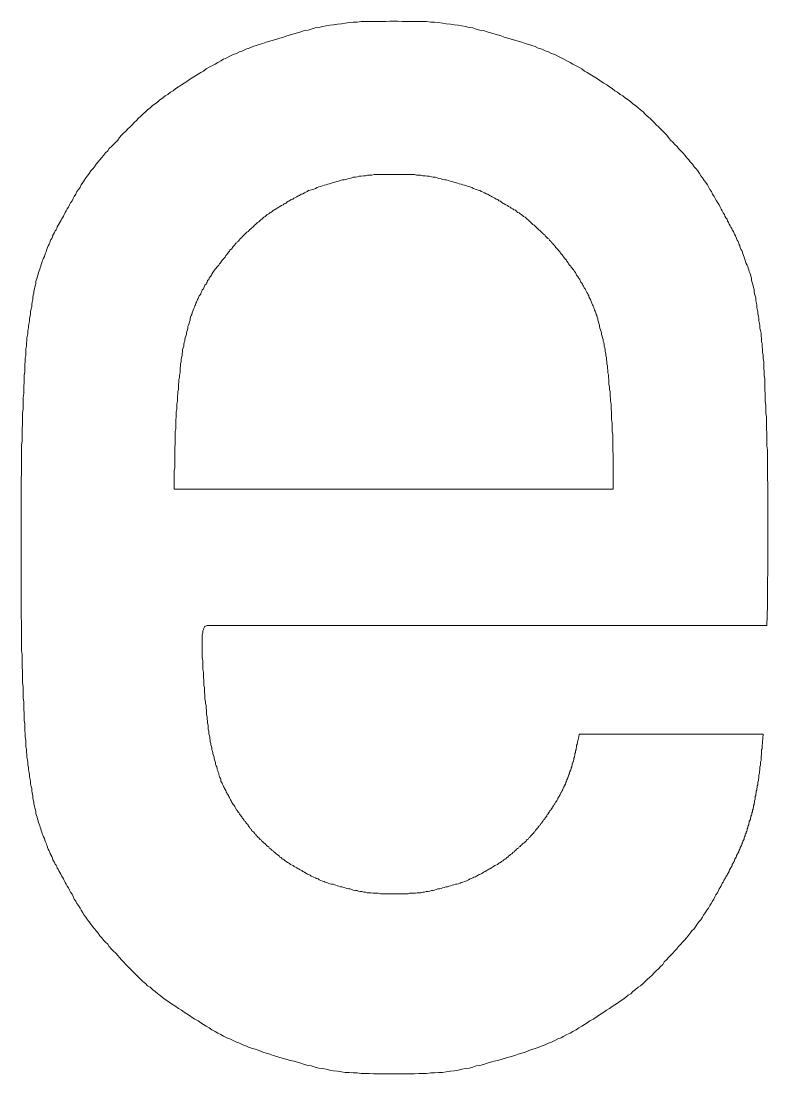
# Model space of a CAD drawing. Units: millimetres at full size, sheet at 1:100. Extents: x -138278 to 134990, y -16593 to 30671.
# Drawn here: x -8233.5 to -8093, y 21337.6 to 21535.7 of the extents above; entities that cross this region are included whole.
import ezdxf

# ---------------------------------------------------------------- set-up
doc = ezdxf.new("R2010")
doc.units = ezdxf.units.MM
doc.header["$LTSCALE"] = 100
doc.layers.add('F-0_枠', color=134, linetype='Continuous', lineweight=18)

msp = doc.modelspace()

# ---------------------------------------------------------------- linework, layer by layer
at = {"layer": 'F-0_枠'}
for points in [[(-8181.5, 21533.5), (-8180.9, 21533.7), (-8180.2, 21533.9), (-8179.5, 21534), (-8178.9, 21534.2), (-8178.2, 21534.4), (-8177.5, 21534.5), (-8176.8, 21534.7), (-8176.1, 21534.8), (-8175.4, 21534.9), (-8174.7, 21535), (-8174, 21535.1), (-8173.2, 21535.2), (-8172.5, 21535.3), (-8171.8, 21535.4), (-8171, 21535.5), (-8170.3, 21535.5), (-8169.5, 21535.6), (-8168.8, 21535.6), (-8168, 21535.6), (-8167.2, 21535.6), (-8166.4, 21535.6), (-8165.7, 21535.6), (-8164.9, 21535.6), (-8164.1, 21535.7), (-8163.3, 21535.7), (-8162.6, 21535.7), (-8161.8, 21535.6), (-8161, 21535.6), (-8160.2, 21535.6), (-8159.5, 21535.6), (-8158.7, 21535.6), (-8157.9, 21535.6), (-8157.2, 21535.6), (-8156.4, 21535.5), (-8155.7, 21535.5), (-8154.9, 21535.4), (-8154.2, 21535.3), (-8153.5, 21535.2), (-8152.7, 21535.1)], [(-8204.4, 21523), (-8203.9, 21523.3), (-8203.3, 21523.7), (-8202.8, 21524), (-8202.3, 21524.3), (-8201.8, 21524.7), (-8201.3, 21525), (-8200.8, 21525.3), (-8200.2, 21525.7), (-8199.7, 21526), (-8199.2, 21526.3), (-8198.7, 21526.7), (-8198.1, 21527), (-8197.6, 21527.3), (-8197, 21527.6), (-8196.5, 21527.9), (-8195.9, 21528.2), (-8195.4, 21528.5), (-8194.8, 21528.8), (-8194.2, 21529.1), (-8193.6, 21529.4), (-8193, 21529.6), (-8192.4, 21529.9), (-8191.8, 21530.1), (-8191.2, 21530.4), (-8190.6, 21530.6), (-8189.9, 21530.9), (-8189.3, 21531.1), (-8188.7, 21531.3), (-8188, 21531.5), (-8187.4, 21531.7), (-8186.7, 21531.9), (-8186.1, 21532.1), (-8185.4, 21532.3), (-8184.8, 21532.5), (-8184.1, 21532.7), (-8183.5, 21532.9), (-8182.8, 21533.1), (-8182.2, 21533.3), (-8181.5, 21533.5)], [(-8152.7, 21535.1), (-8152, 21535), (-8151.3, 21534.9), (-8150.6, 21534.8), (-8149.9, 21534.7), (-8149.2, 21534.5), (-8148.5, 21534.4), (-8147.9, 21534.2), (-8147.2, 21534), (-8146.5, 21533.9), (-8145.8, 21533.7), (-8145.2, 21533.5), (-8144.5, 21533.3), (-8143.9, 21533.1), (-8143.2, 21532.9), (-8142.6, 21532.7), (-8141.9, 21532.5), (-8141.3, 21532.3), (-8140.6, 21532.1), (-8140, 21531.9), (-8139.3, 21531.7), (-8138.7, 21531.5), (-8138, 21531.3), (-8137.4, 21531.1), (-8136.8, 21530.9), (-8136.2, 21530.6), (-8135.5, 21530.4), (-8134.9, 21530.1), (-8134.3, 21529.9), (-8133.7, 21529.6), (-8133.1, 21529.4), (-8132.5, 21529.1), (-8131.9, 21528.8), (-8131.4, 21528.5), (-8130.8, 21528.2), (-8130.2, 21527.9), (-8129.7, 21527.6), (-8129.1, 21527.3), (-8128.6, 21527), (-8128, 21526.7)], [(-8128, 21526.7), (-8127.5, 21526.3), (-8127, 21526), (-8126.5, 21525.7), (-8125.9, 21525.3), (-8125.4, 21525), (-8124.9, 21524.7), (-8124.4, 21524.3), (-8123.9, 21524), (-8123.3, 21523.7), (-8122.8, 21523.3), (-8122.3, 21523), (-8121.8, 21522.6), (-8121.3, 21522.3), (-8120.8, 21521.9), (-8120.3, 21521.6), (-8119.8, 21521.2), (-8119.3, 21520.9), (-8118.8, 21520.5), (-8118.4, 21520.1), (-8117.9, 21519.8), (-8117.4, 21519.4), (-8117, 21519), (-8116.5, 21518.6), (-8116.1, 21518.2), (-8115.7, 21517.8), (-8115.2, 21517.4), (-8114.8, 21517), (-8114.4, 21516.6), (-8114, 21516.2), (-8113.6, 21515.8), (-8113.2, 21515.4), (-8112.8, 21515), (-8112.4, 21514.6), (-8112, 21514.2), (-8111.7, 21513.8), (-8111.3, 21513.3), (-8110.9, 21512.9), (-8110.5, 21512.5), (-8110.1, 21512.1)], [(-8220.4, 21507.5), (-8220, 21507.9), (-8219.7, 21508.3), (-8219.4, 21508.8), (-8219, 21509.2), (-8218.7, 21509.6), (-8218.3, 21510), (-8218, 21510.4), (-8217.6, 21510.9), (-8217.2, 21511.3), (-8216.9, 21511.7), (-8216.5, 21512.1), (-8216.1, 21512.5), (-8215.7, 21512.9), (-8215.3, 21513.3), (-8215, 21513.8), (-8214.6, 21514.2), (-8214.2, 21514.6), (-8213.8, 21515), (-8213.4, 21515.4), (-8213, 21515.8), (-8212.6, 21516.2), (-8212.2, 21516.6), (-8211.8, 21517), (-8211.4, 21517.4), (-8211, 21517.8), (-8210.6, 21518.2), (-8210.1, 21518.6), (-8209.7, 21519), (-8209.2, 21519.4), (-8208.8, 21519.8), (-8208.3, 21520.1), (-8207.8, 21520.5), (-8207.4, 21520.9), (-8206.9, 21521.2), (-8206.4, 21521.6), (-8205.9, 21521.9), (-8205.4, 21522.3), (-8204.9, 21522.6), (-8204.4, 21523)], [(-8110.1, 21512.1), (-8109.8, 21511.7), (-8109.4, 21511.3), (-8109, 21510.9), (-8108.6, 21510.4), (-8108.3, 21510), (-8107.9, 21509.6), (-8107.6, 21509.2), (-8107.2, 21508.8), (-8106.9, 21508.3), (-8106.5, 21507.9), (-8106.2, 21507.5), (-8105.9, 21507), (-8105.6, 21506.6), (-8105.3, 21506.2), (-8105, 21505.7), (-8104.7, 21505.3), (-8104.4, 21504.9), (-8104.1, 21504.4), (-8103.9, 21504), (-8103.6, 21503.6), (-8103.4, 21503.1), (-8103.1, 21502.7), (-8102.9, 21502.3), (-8102.7, 21501.9), (-8102.4, 21501.5), (-8102.2, 21501.1), (-8102, 21500.7), (-8101.8, 21500.3), (-8101.6, 21500), (-8101.4, 21499.6), (-8101.2, 21499.3), (-8101.1, 21499), (-8100.9, 21498.7), (-8100.7, 21498.4), (-8100.6, 21498.1), (-8100.4, 21497.8), (-8100.3, 21497.5), (-8100.1, 21497.2), (-8100, 21496.9)], [(-8228.1, 21494), (-8228, 21494.3), (-8227.9, 21494.6), (-8227.7, 21494.8), (-8227.6, 21495.1), (-8227.5, 21495.4), (-8227.4, 21495.6), (-8227.2, 21495.9), (-8227.1, 21496.2), (-8226.9, 21496.4), (-8226.8, 21496.7), (-8226.7, 21497), (-8226.5, 21497.3), (-8226.4, 21497.5), (-8226.2, 21497.8), (-8226, 21498.1), (-8225.9, 21498.4), (-8225.7, 21498.7), (-8225.5, 21499), (-8225.4, 21499.3), (-8225.2, 21499.7), (-8225, 21500), (-8224.8, 21500.4), (-8224.6, 21500.7), (-8224.4, 21501.1), (-8224.2, 21501.5), (-8223.9, 21501.9), (-8223.7, 21502.3), (-8223.5, 21502.7), (-8223.2, 21503.1), (-8223, 21503.6), (-8222.7, 21504), (-8222.4, 21504.4), (-8222.2, 21504.9), (-8221.9, 21505.3), (-8221.6, 21505.7), (-8221.3, 21506.2), (-8221, 21506.6), (-8220.7, 21507), (-8220.4, 21507.5)], [(-8180.2, 21503.4), (-8179.9, 21503.5), (-8179.7, 21503.6), (-8179.4, 21503.8), (-8179.1, 21503.9), (-8178.7, 21504), (-8178.4, 21504.1), (-8178.1, 21504.2), (-8177.8, 21504.4), (-8177.5, 21504.5), (-8177.1, 21504.6), (-8176.8, 21504.7), (-8176.5, 21504.8), (-8176.1, 21504.9), (-8175.8, 21505), (-8175.5, 21505.1), (-8175.1, 21505.2), (-8174.8, 21505.3), (-8174.5, 21505.4), (-8174.1, 21505.5), (-8173.8, 21505.6), (-8173.4, 21505.7), (-8173.1, 21505.8), (-8172.7, 21505.8), (-8172.4, 21505.9), (-8172, 21506), (-8171.7, 21506.1), (-8171.3, 21506.2), (-8171, 21506.3), (-8170.6, 21506.3), (-8170.2, 21506.4), (-8169.9, 21506.5), (-8169.5, 21506.5), (-8169.1, 21506.6), (-8168.7, 21506.6), (-8168.3, 21506.7), (-8167.9, 21506.7), (-8167.5, 21506.7), (-8167.1, 21506.8), (-8166.7, 21506.8)], [(-8166.7, 21506.8), (-8166.3, 21506.8), (-8165.9, 21506.8), (-8165.4, 21506.8), (-8165, 21506.8), (-8164.6, 21506.8), (-8164.2, 21506.8), (-8163.7, 21506.8), (-8163.3, 21506.8), (-8162.9, 21506.8), (-8162.5, 21506.8), (-8162, 21506.8), (-8161.6, 21506.8), (-8161.2, 21506.8), (-8160.8, 21506.8), (-8160.3, 21506.8), (-8159.9, 21506.8), (-8159.5, 21506.8), (-8159.1, 21506.7), (-8158.7, 21506.7), (-8158.3, 21506.7), (-8157.9, 21506.6), (-8157.5, 21506.6), (-8157.1, 21506.5), (-8156.7, 21506.5), (-8156.3, 21506.4), (-8156, 21506.3), (-8155.6, 21506.3), (-8155.2, 21506.2), (-8154.9, 21506.1), (-8154.5, 21506), (-8154.2, 21505.9), (-8153.8, 21505.8), (-8153.5, 21505.8), (-8153.1, 21505.7), (-8152.8, 21505.6)], [(-8152.8, 21505.6), (-8152.4, 21505.5), (-8152.1, 21505.4), (-8151.8, 21505.3), (-8151.4, 21505.2), (-8151.1, 21505.1), (-8150.7, 21505), (-8150.4, 21504.9), (-8150.1, 21504.8), (-8149.7, 21504.7), (-8149.4, 21504.6), (-8149.1, 21504.5), (-8148.7, 21504.4), (-8148.4, 21504.2), (-8148.1, 21504.1), (-8147.8, 21504), (-8147.5, 21503.9), (-8147.2, 21503.8), (-8146.9, 21503.6), (-8146.6, 21503.5), (-8146.3, 21503.4), (-8146, 21503.2), (-8145.7, 21503.1), (-8145.4, 21502.9), (-8145.2, 21502.8), (-8144.9, 21502.6), (-8144.6, 21502.5), (-8144.4, 21502.4), (-8144.1, 21502.2), (-8143.8, 21502.1), (-8143.6, 21501.9), (-8143.3, 21501.8), (-8143.1, 21501.6), (-8142.8, 21501.4), (-8142.6, 21501.3), (-8142.3, 21501.1), (-8142, 21501), (-8141.8, 21500.8), (-8141.5, 21500.7), (-8141.3, 21500.5)], [(-8189.6, 21497.3), (-8189.4, 21497.4), (-8189.2, 21497.6), (-8189, 21497.8), (-8188.8, 21497.9), (-8188.6, 21498.1), (-8188.4, 21498.3), (-8188.2, 21498.4), (-8188, 21498.6), (-8187.8, 21498.8), (-8187.6, 21498.9), (-8187.4, 21499.1), (-8187.2, 21499.3), (-8186.9, 21499.4), (-8186.7, 21499.6), (-8186.5, 21499.7), (-8186.2, 21499.9), (-8186, 21500.1), (-8185.8, 21500.2), (-8185.5, 21500.4), (-8185.3, 21500.5), (-8185, 21500.7), (-8184.8, 21500.8), (-8184.5, 21501), (-8184.2, 21501.1), (-8184, 21501.3), (-8183.7, 21501.4), (-8183.5, 21501.6), (-8183.2, 21501.8), (-8183, 21501.9), (-8182.7, 21502.1), (-8182.4, 21502.2), (-8182.2, 21502.4), (-8181.9, 21502.5), (-8181.6, 21502.6), (-8181.4, 21502.8), (-8181.1, 21502.9), (-8180.8, 21503.1), (-8180.5, 21503.2), (-8180.2, 21503.4)], [(-8141.3, 21500.5), (-8141, 21500.4), (-8140.8, 21500.2), (-8140.5, 21500.1), (-8140.3, 21499.9), (-8140.1, 21499.7), (-8139.8, 21499.6), (-8139.6, 21499.4), (-8139.4, 21499.3), (-8139.2, 21499.1), (-8139, 21498.9), (-8138.7, 21498.8), (-8138.5, 21498.6), (-8138.3, 21498.4), (-8138.1, 21498.3), (-8137.9, 21498.1), (-8137.7, 21497.9), (-8137.6, 21497.8), (-8137.4, 21497.6), (-8137.2, 21497.4), (-8137, 21497.3), (-8136.8, 21497.1), (-8136.6, 21496.9), (-8136.5, 21496.8), (-8136.3, 21496.6), (-8136.1, 21496.4), (-8135.9, 21496.3), (-8135.7, 21496.1), (-8135.6, 21496), (-8135.4, 21495.8), (-8135.2, 21495.6), (-8135, 21495.5), (-8134.9, 21495.3), (-8134.7, 21495.1), (-8134.6, 21495), (-8134.4, 21494.8), (-8134.2, 21494.7), (-8134.1, 21494.5), (-8133.9, 21494.3), (-8133.8, 21494.2)], [(-8195.5, 21490.9), (-8195.3, 21491.1), (-8195.1, 21491.3), (-8195, 21491.6), (-8194.8, 21491.8), (-8194.6, 21492), (-8194.5, 21492.2), (-8194.4, 21492.3), (-8194.3, 21492.4), (-8194.2, 21492.6), (-8194.1, 21492.7), (-8193.9, 21492.8), (-8193.8, 21493), (-8193.7, 21493.1), (-8193.6, 21493.3), (-8193.5, 21493.4), (-8193.3, 21493.6), (-8193.2, 21493.7), (-8193.1, 21493.9), (-8192.9, 21494), (-8192.8, 21494.2), (-8192.6, 21494.3), (-8192.5, 21494.5), (-8192.3, 21494.7), (-8192.2, 21494.8), (-8192, 21495), (-8191.9, 21495.1), (-8191.7, 21495.3), (-8191.5, 21495.5), (-8191.4, 21495.6), (-8191.2, 21495.8), (-8191, 21496), (-8190.8, 21496.1), (-8190.6, 21496.3), (-8190.5, 21496.4), (-8190.3, 21496.6), (-8190.1, 21496.8), (-8189.9, 21496.9), (-8189.7, 21497.1), (-8189.6, 21497.3)], [(-8100, 21496.9), (-8099.8, 21496.7), (-8099.7, 21496.4), (-8099.5, 21496.1), (-8099.4, 21495.9), (-8099.3, 21495.6), (-8099.1, 21495.3), (-8099, 21495), (-8098.9, 21494.8), (-8098.8, 21494.5), (-8098.6, 21494.2), (-8098.5, 21493.9), (-8098.4, 21493.6), (-8098.3, 21493.4), (-8098.2, 21493.1), (-8098.1, 21492.8), (-8097.9, 21492.5), (-8097.8, 21492.2), (-8097.7, 21491.9), (-8097.6, 21491.6), (-8097.5, 21491.3), (-8097.4, 21491), (-8097.3, 21490.7), (-8097.2, 21490.4), (-8097.1, 21490.1), (-8096.9, 21489.8), (-8096.8, 21489.5), (-8096.7, 21489.2), (-8096.6, 21488.9), (-8096.5, 21488.6), (-8096.4, 21488.3), (-8096.3, 21488), (-8096.2, 21487.7), (-8096.1, 21487.3), (-8096.1, 21487), (-8096, 21486.7), (-8095.9, 21486.3), (-8095.8, 21485.9), (-8095.7, 21485.6), (-8095.6, 21485.2)], [(-8231.7, 21480.7), (-8231.7, 21481.1), (-8231.6, 21481.5), (-8231.5, 21482), (-8231.5, 21482.4), (-8231.4, 21482.8), (-8231.3, 21483.3), (-8231.3, 21483.7), (-8231.2, 21484.1), (-8231.1, 21484.5), (-8231.1, 21484.9), (-8231, 21485.3), (-8230.9, 21485.7), (-8230.8, 21486), (-8230.7, 21486.4), (-8230.7, 21486.7), (-8230.6, 21487.1), (-8230.5, 21487.4), (-8230.4, 21487.7), (-8230.3, 21488.1), (-8230.2, 21488.4), (-8230.1, 21488.7), (-8230, 21489), (-8229.9, 21489.3), (-8229.8, 21489.6), (-8229.7, 21489.9), (-8229.6, 21490.2), (-8229.5, 21490.5), (-8229.4, 21490.8), (-8229.3, 21491.1), (-8229.1, 21491.4), (-8229, 21491.7), (-8228.9, 21492), (-8228.8, 21492.3), (-8228.7, 21492.6), (-8228.6, 21492.9), (-8228.5, 21493.1), (-8228.4, 21493.4), (-8228.2, 21493.7), (-8228.1, 21494)], [(-8133.8, 21494.2), (-8133.7, 21494), (-8133.5, 21493.9), (-8133.4, 21493.7), (-8133.3, 21493.6), (-8133.1, 21493.4), (-8133, 21493.3), (-8132.9, 21493.1), (-8132.8, 21493), (-8132.6, 21492.8), (-8132.5, 21492.7), (-8132.4, 21492.5), (-8132.3, 21492.4), (-8132.1, 21492.2), (-8132, 21492), (-8131.9, 21491.9), (-8131.7, 21491.7), (-8131.6, 21491.5), (-8131.4, 21491.3), (-8131.3, 21491.1), (-8131.1, 21490.9), (-8130.9, 21490.7), (-8130.8, 21490.5), (-8130.6, 21490.2), (-8130.5, 21490), (-8130.3, 21489.8), (-8130.1, 21489.6), (-8130, 21489.4), (-8129.8, 21489.2), (-8129.7, 21489), (-8129.5, 21488.8), (-8129.4, 21488.6), (-8129.2, 21488.4), (-8129.1, 21488.1), (-8129, 21487.9), (-8128.8, 21487.7), (-8128.7, 21487.5), (-8128.6, 21487.3), (-8128.4, 21487.1), (-8128.3, 21486.9)], [(-8200.7, 21482.3), (-8200.6, 21482.6), (-8200.5, 21482.8), (-8200.4, 21483.1), (-8200.3, 21483.3), (-8200.2, 21483.5), (-8200.1, 21483.7), (-8200, 21484), (-8199.8, 21484.2), (-8199.7, 21484.4), (-8199.6, 21484.6), (-8199.5, 21484.9), (-8199.4, 21485.1), (-8199.2, 21485.3), (-8199.1, 21485.5), (-8199, 21485.8), (-8198.9, 21486), (-8198.7, 21486.2), (-8198.6, 21486.4), (-8198.5, 21486.6), (-8198.4, 21486.9), (-8198.2, 21487.1), (-8198.1, 21487.3), (-8198, 21487.5), (-8197.8, 21487.7), (-8197.7, 21487.9), (-8197.6, 21488.1), (-8197.4, 21488.4), (-8197.3, 21488.6), (-8197.1, 21488.8), (-8197, 21489), (-8196.8, 21489.2), (-8196.7, 21489.4), (-8196.5, 21489.6), (-8196.3, 21489.8), (-8196.2, 21490), (-8196, 21490.2), (-8195.8, 21490.5), (-8195.7, 21490.7), (-8195.5, 21490.9)], [(-8128.3, 21486.9), (-8128.2, 21486.6), (-8128, 21486.4), (-8127.9, 21486.2), (-8127.8, 21486), (-8127.7, 21485.8), (-8127.6, 21485.5), (-8127.4, 21485.3), (-8127.3, 21485.1), (-8127.2, 21484.9), (-8127.1, 21484.6), (-8126.9, 21484.4), (-8126.8, 21484.2), (-8126.7, 21484), (-8126.6, 21483.7), (-8126.5, 21483.5), (-8126.4, 21483.3), (-8126.3, 21483.1), (-8126.2, 21482.8), (-8126.1, 21482.6), (-8126, 21482.3), (-8125.9, 21482.1), (-8125.8, 21481.9), (-8125.7, 21481.6), (-8125.6, 21481.3), (-8125.5, 21481.1), (-8125.4, 21480.8), (-8125.3, 21480.5), (-8125.2, 21480.3), (-8125.1, 21480), (-8125, 21479.7), (-8125, 21479.4), (-8124.9, 21479.1), (-8124.8, 21478.8), (-8124.7, 21478.5), (-8124.7, 21478.2), (-8124.6, 21477.9), (-8124.5, 21477.6), (-8124.4, 21477.3), (-8124.3, 21477)], [(-8095.6, 21485.2), (-8095.6, 21484.8), (-8095.5, 21484.4), (-8095.4, 21484), (-8095.3, 21483.6), (-8095.3, 21483.2), (-8095.2, 21482.8), (-8095.1, 21482.3), (-8095.1, 21481.9), (-8095, 21481.5), (-8094.9, 21481), (-8094.9, 21480.6), (-8094.8, 21480.2), (-8094.7, 21479.7), (-8094.7, 21479.3), (-8094.6, 21478.8), (-8094.5, 21478.4), (-8094.5, 21477.9), (-8094.4, 21477.5), (-8094.3, 21477), (-8094.3, 21476.5), (-8094.2, 21476), (-8094.2, 21475.5), (-8094.1, 21475), (-8094.1, 21474.5), (-8094, 21473.9), (-8094, 21473.4), (-8093.9, 21472.8), (-8093.9, 21472.2), (-8093.8, 21471.6), (-8093.8, 21471), (-8093.8, 21470.4), (-8093.7, 21469.7), (-8093.7, 21469), (-8093.6, 21468.4), (-8093.6, 21467.7), (-8093.6, 21467), (-8093.6, 21466.3), (-8093.5, 21465.6), (-8093.5, 21464.8)], [(-8203.6, 21470), (-8203.6, 21470.4), (-8203.5, 21470.8), (-8203.5, 21471.2), (-8203.4, 21471.6), (-8203.4, 21472), (-8203.3, 21472.4), (-8203.2, 21472.8), (-8203.2, 21473.1), (-8203.1, 21473.5), (-8203.1, 21473.9), (-8203, 21474.2), (-8202.9, 21474.5), (-8202.9, 21474.9), (-8202.8, 21475.2), (-8202.7, 21475.5), (-8202.7, 21475.8), (-8202.6, 21476.1), (-8202.5, 21476.4), (-8202.4, 21476.7), (-8202.4, 21477), (-8202.3, 21477.3), (-8202.2, 21477.6), (-8202.1, 21477.9), (-8202.1, 21478.2), (-8202, 21478.5), (-8201.9, 21478.8), (-8201.8, 21479.1), (-8201.7, 21479.4), (-8201.7, 21479.7), (-8201.6, 21480), (-8201.5, 21480.3), (-8201.4, 21480.5), (-8201.3, 21480.8), (-8201.2, 21481.1), (-8201.1, 21481.3), (-8201, 21481.6), (-8200.9, 21481.9), (-8200.8, 21482.1), (-8200.7, 21482.3)], [(-8233.3, 21456.7), (-8233.3, 21457.5), (-8233.3, 21458.2), (-8233.3, 21459), (-8233.2, 21459.8), (-8233.2, 21460.5), (-8233.2, 21461.3), (-8233.2, 21462), (-8233.1, 21462.7), (-8233.1, 21463.4), (-8233.1, 21464.1), (-8233.1, 21464.9), (-8233, 21465.6), (-8233, 21466.3), (-8233, 21467), (-8232.9, 21467.7), (-8232.9, 21468.4), (-8232.9, 21469.1), (-8232.8, 21469.7), (-8232.8, 21470.4), (-8232.8, 21471), (-8232.7, 21471.7), (-8232.7, 21472.3), (-8232.6, 21472.8), (-8232.6, 21473.4), (-8232.6, 21474), (-8232.5, 21474.5), (-8232.5, 21475.1), (-8232.4, 21475.6), (-8232.4, 21476.1), (-8232.3, 21476.6), (-8232.2, 21477), (-8232.2, 21477.5), (-8232.1, 21478), (-8232.1, 21478.4), (-8232, 21478.9), (-8231.9, 21479.3), (-8231.9, 21479.8), (-8231.8, 21480.2), (-8231.7, 21480.7)], [(-8124.3, 21477), (-8124.3, 21476.7), (-8124.2, 21476.4), (-8124.1, 21476.1), (-8124, 21475.8), (-8124, 21475.5), (-8123.9, 21475.2), (-8123.8, 21474.9), (-8123.8, 21474.5), (-8123.7, 21474.2), (-8123.6, 21473.9), (-8123.6, 21473.5), (-8123.5, 21473.1), (-8123.5, 21472.8), (-8123.4, 21472.4), (-8123.4, 21472), (-8123.3, 21471.6), (-8123.3, 21471.2), (-8123.2, 21470.8), (-8123.2, 21470.4), (-8123.1, 21470), (-8123.1, 21469.6), (-8123, 21469.1), (-8123, 21468.7), (-8122.9, 21468.2), (-8122.9, 21467.8), (-8122.9, 21467.3), (-8122.8, 21466.9), (-8122.8, 21466.4), (-8122.7, 21466), (-8122.7, 21465.5), (-8122.7, 21465.1), (-8122.6, 21464.6), (-8122.6, 21464.2), (-8122.5, 21463.7), (-8122.5, 21463.2), (-8122.5, 21462.7), (-8122.4, 21462.2), (-8122.4, 21461.7), (-8122.4, 21461.2)], [(-8204.7, 21450.7), (-8204.7, 21450.9), (-8204.7, 21451.2), (-8204.6, 21451.6), (-8204.6, 21452), (-8204.6, 21452.5), (-8204.6, 21453.1), (-8204.6, 21453.6), (-8204.6, 21454.2), (-8204.6, 21454.8), (-8204.6, 21455.5), (-8204.5, 21456.1), (-8204.5, 21456.7), (-8204.5, 21457.3), (-8204.5, 21457.9), (-8204.5, 21458.5), (-8204.4, 21459), (-8204.4, 21459.6), (-8204.4, 21460.2), (-8204.4, 21460.7), (-8204.3, 21461.2), (-8204.3, 21461.7), (-8204.3, 21462.2), (-8204.2, 21462.7), (-8204.2, 21463.2), (-8204.2, 21463.7), (-8204.1, 21464.2), (-8204.1, 21464.6), (-8204.1, 21465.1), (-8204, 21465.5), (-8204, 21466), (-8203.9, 21466.4), (-8203.9, 21466.9), (-8203.9, 21467.3), (-8203.8, 21467.8), (-8203.8, 21468.2), (-8203.7, 21468.7), (-8203.7, 21469.1), (-8203.6, 21469.6), (-8203.6, 21470)], [(-8093.5, 21464.8), (-8093.5, 21464.1), (-8093.4, 21463.4), (-8093.4, 21462.7), (-8093.4, 21462), (-8093.3, 21461.2), (-8093.3, 21460.5), (-8093.3, 21459.8), (-8093.3, 21459), (-8093.2, 21458.2), (-8093.2, 21457.5), (-8093.2, 21456.7), (-8093.2, 21455.8), (-8093.1, 21455), (-8093.1, 21454.2), (-8093.1, 21453.3), (-8093.1, 21452.4), (-8093.1, 21451.5), (-8093.1, 21450.5), (-8093.1, 21449.6), (-8093, 21448.6), (-8093, 21447.6), (-8093, 21446.6), (-8093, 21445.5), (-8093, 21444.4), (-8093, 21443.4), (-8093, 21442.3), (-8093, 21441.1), (-8093, 21440), (-8093, 21438.9), (-8093, 21437.7), (-8093, 21436.6), (-8093, 21432.9), (-8093.1, 21429.5), (-8093.1, 21425.7), (-8093.2, 21422), (-8197.3, 21422), (-8197.7, 21422), (-8198, 21422), (-8198.3, 21422)], [(-8122.4, 21461.2), (-8122.4, 21460.7), (-8122.3, 21460.2), (-8122.3, 21459.6), (-8122.3, 21459), (-8122.3, 21458.5), (-8122.2, 21457.9), (-8122.2, 21457.3), (-8122.2, 21456.7), (-8122.2, 21456.1), (-8122.2, 21455.5), (-8122.2, 21454.8), (-8122.1, 21454.2), (-8122.1, 21453.6), (-8122.1, 21453.1), (-8122.1, 21452.5), (-8122.1, 21452), (-8122.1, 21451.6), (-8122.1, 21451.2), (-8122.1, 21450.9), (-8122.1, 21450.7), (-8122.1, 21450.5), (-8122.1, 21450.3), (-8122.1, 21450.2), (-8122.1, 21450.2), (-8122.1, 21450.1), (-8122.1, 21450.1), (-8122.1, 21450), (-8122.1, 21450), (-8122.1, 21447.6), (-8204.7, 21447.6), (-8204.7, 21450), (-8204.7, 21450), (-8204.7, 21450.1), (-8204.7, 21450.1), (-8204.7, 21450.2), (-8204.7, 21450.2), (-8204.7, 21450.3), (-8204.7, 21450.5), (-8204.7, 21450.7)], [(-8233.4, 21417.3), (-8233.4, 21418.2), (-8233.4, 21419), (-8233.4, 21419.9), (-8233.4, 21420.8), (-8233.4, 21421.7), (-8233.4, 21422.6), (-8233.5, 21423.6), (-8233.5, 21424.6), (-8233.5, 21425.6), (-8233.5, 21426.6), (-8233.5, 21427.7), (-8233.5, 21428.7), (-8233.5, 21429.8), (-8233.5, 21430.9), (-8233.5, 21432), (-8233.5, 21433.2), (-8233.5, 21434.3), (-8233.5, 21435.4), (-8233.5, 21436.6), (-8233.5, 21437.7), (-8233.5, 21438.9), (-8233.5, 21440), (-8233.5, 21441.1), (-8233.5, 21442.3), (-8233.5, 21443.4), (-8233.5, 21444.4), (-8233.5, 21445.5), (-8233.5, 21446.6), (-8233.5, 21447.6), (-8233.5, 21448.6), (-8233.5, 21449.6), (-8233.4, 21450.5), (-8233.4, 21451.5), (-8233.4, 21452.4), (-8233.4, 21453.3), (-8233.4, 21454.2), (-8233.4, 21455), (-8233.4, 21455.9), (-8233.3, 21456.7)], [(-8198.3, 21422), (-8198.5, 21422), (-8198.7, 21421.9), (-8198.9, 21421.8), (-8199, 21421.7), (-8199.1, 21421.5), (-8199.2, 21421.2), (-8199.3, 21421), (-8199.3, 21420.6), (-8199.4, 21420.2), (-8199.4, 21419.8), (-8199.4, 21419.3), (-8199.4, 21418.7), (-8199.4, 21418.2), (-8199.4, 21417.6), (-8199.4, 21417), (-8199.4, 21416.4), (-8199.4, 21415.9), (-8199.3, 21415.3), (-8199.3, 21414.8), (-8199.3, 21414.2), (-8199.3, 21413.7), (-8199.2, 21413.2), (-8199.2, 21412.7), (-8199.2, 21412.2), (-8199.1, 21411.7), (-8199.1, 21411.2), (-8199.1, 21410.7), (-8199, 21410.3), (-8199, 21409.8), (-8199, 21409.4), (-8198.9, 21409), (-8198.9, 21408.5), (-8198.9, 21408.1), (-8198.8, 21407.7), (-8198.8, 21407.3), (-8198.7, 21406.9), (-8198.7, 21406.4), (-8198.6, 21406), (-8198.6, 21405.6)], [(-8231.8, 21393), (-8231.9, 21393.5), (-8231.9, 21393.9), (-8232, 21394.3), (-8232.1, 21394.8), (-8232.1, 21395.3), (-8232.2, 21395.7), (-8232.2, 21396.2), (-8232.3, 21396.7), (-8232.4, 21397.2), (-8232.4, 21397.7), (-8232.5, 21398.2), (-8232.5, 21398.7), (-8232.6, 21399.2), (-8232.6, 21399.8), (-8232.6, 21400.4), (-8232.7, 21401), (-8232.7, 21401.6), (-8232.8, 21402.2), (-8232.8, 21402.8), (-8232.8, 21403.5), (-8232.9, 21404.1), (-8232.9, 21404.8), (-8232.9, 21405.5), (-8233, 21406.2), (-8233, 21406.9), (-8233, 21407.6), (-8233.1, 21408.3), (-8233.1, 21409), (-8233.1, 21409.8), (-8233.1, 21410.5), (-8233.2, 21411.2), (-8233.2, 21411.9), (-8233.2, 21412.7), (-8233.2, 21413.4), (-8233.3, 21414.2), (-8233.3, 21414.9), (-8233.3, 21415.7), (-8233.3, 21416.5), (-8233.4, 21417.3)], [(-8198.6, 21405.6), (-8198.6, 21405.2), (-8198.5, 21404.8), (-8198.5, 21404.4), (-8198.4, 21404), (-8198.4, 21403.6), (-8198.3, 21403.2), (-8198.3, 21402.8), (-8198.3, 21402.5), (-8198.2, 21402.1), (-8198.2, 21401.7), (-8198.1, 21401.4), (-8198, 21401), (-8198, 21400.7), (-8197.9, 21400.4), (-8197.9, 21400.1), (-8197.8, 21399.8), (-8197.8, 21399.5), (-8197.7, 21399.2), (-8197.6, 21398.9), (-8197.6, 21398.6), (-8197.5, 21398.3), (-8197.4, 21398), (-8197.4, 21397.8), (-8197.3, 21397.5), (-8197.2, 21397.2), (-8197.2, 21397), (-8197.1, 21396.7), (-8197, 21396.4), (-8196.9, 21396.2), (-8196.9, 21395.9), (-8196.8, 21395.6), (-8196.7, 21395.4), (-8196.6, 21395.1), (-8196.6, 21394.9), (-8196.5, 21394.6), (-8196.4, 21394.4), (-8196.3, 21394.1), (-8196.3, 21393.9), (-8196.2, 21393.6)], [(-8129.7, 21396.3), (-8129.6, 21396.4), (-8129.6, 21396.6), (-8129.5, 21396.7), (-8129.5, 21396.9), (-8129.5, 21397), (-8129.4, 21397.2), (-8129.4, 21397.4), (-8129.3, 21397.5), (-8129.3, 21397.7), (-8129.3, 21397.9), (-8129.2, 21398.1), (-8129.2, 21398.2), (-8129.2, 21398.4), (-8129.1, 21398.6), (-8129.1, 21398.7), (-8129.1, 21398.9), (-8129, 21399), (-8129, 21399.1), (-8129, 21399.2), (-8129, 21399.3), (-8129, 21399.4), (-8129, 21399.4), (-8129, 21399.5), (-8129, 21399.5), (-8128.9, 21399.5), (-8128.9, 21399.5), (-8128.9, 21399.6), (-8128.9, 21399.6), (-8128.9, 21399.6), (-8128.8, 21400), (-8128.7, 21400.5), (-8128.6, 21401), (-8128.5, 21401.5), (-8093.9, 21401.5), (-8094.1, 21399.3), (-8094.1, 21398.7), (-8094.2, 21398.7), (-8094.2, 21398.7), (-8094.2, 21398.6)], [(-8094.2, 21398.6), (-8094.2, 21398.6), (-8094.2, 21398.6), (-8094.2, 21398.5), (-8094.2, 21398.4), (-8094.2, 21398.3), (-8094.2, 21398.2), (-8094.2, 21398.1), (-8094.2, 21397.9), (-8094.2, 21397.7), (-8094.3, 21397.4), (-8094.3, 21397.2), (-8094.3, 21396.9), (-8094.3, 21396.6), (-8094.4, 21396.3), (-8094.4, 21396), (-8094.4, 21395.7), (-8094.5, 21395.4), (-8094.5, 21395.1), (-8094.5, 21394.8), (-8094.6, 21394.5), (-8094.6, 21394.2), (-8094.7, 21393.9), (-8094.7, 21393.6), (-8094.7, 21393.3), (-8094.8, 21393.1), (-8094.8, 21392.8), (-8094.9, 21392.5), (-8094.9, 21392.3), (-8094.9, 21392), (-8095, 21391.8), (-8095, 21391.5), (-8095.1, 21391.3), (-8095.1, 21391), (-8095.2, 21390.8), (-8095.2, 21390.5), (-8095.3, 21390.3), (-8095.3, 21390), (-8095.4, 21389.8), (-8095.4, 21389.5)], [(-8131.6, 21391.1), (-8131.6, 21391.2), (-8131.5, 21391.3), (-8131.5, 21391.4), (-8131.4, 21391.5), (-8131.4, 21391.6), (-8131.3, 21391.8), (-8131.2, 21391.9), (-8131.2, 21392), (-8131.1, 21392.1), (-8131.1, 21392.2), (-8131, 21392.4), (-8131, 21392.5), (-8130.9, 21392.6), (-8130.9, 21392.7), (-8130.8, 21392.9), (-8130.8, 21393), (-8130.7, 21393.1), (-8130.7, 21393.3), (-8130.6, 21393.4), (-8130.6, 21393.5), (-8130.5, 21393.7), (-8130.5, 21393.8), (-8130.4, 21393.9), (-8130.4, 21394.1), (-8130.3, 21394.2), (-8130.3, 21394.4), (-8130.2, 21394.5), (-8130.2, 21394.7), (-8130.1, 21394.8), (-8130.1, 21394.9), (-8130, 21395.1), (-8130, 21395.2), (-8129.9, 21395.4), (-8129.9, 21395.5), (-8129.8, 21395.7), (-8129.8, 21395.8), (-8129.8, 21396), (-8129.7, 21396.1), (-8129.7, 21396.3)], [(-8228.2, 21379.6), (-8228.4, 21379.9), (-8228.5, 21380.2), (-8228.6, 21380.5), (-8228.7, 21380.8), (-8228.8, 21381), (-8228.9, 21381.3), (-8229, 21381.6), (-8229.1, 21381.9), (-8229.3, 21382.2), (-8229.4, 21382.5), (-8229.5, 21382.8), (-8229.6, 21383.1), (-8229.7, 21383.4), (-8229.8, 21383.7), (-8229.9, 21384), (-8230, 21384.3), (-8230.1, 21384.6), (-8230.2, 21384.9), (-8230.3, 21385.2), (-8230.4, 21385.6), (-8230.5, 21385.9), (-8230.6, 21386.2), (-8230.7, 21386.6), (-8230.7, 21386.9), (-8230.8, 21387.3), (-8230.9, 21387.6), (-8231, 21388), (-8231.1, 21388.4), (-8231.1, 21388.8), (-8231.2, 21389.2), (-8231.3, 21389.6), (-8231.3, 21390), (-8231.4, 21390.4), (-8231.5, 21390.9), (-8231.5, 21391.3), (-8231.6, 21391.7), (-8231.7, 21392.2), (-8231.7, 21392.6), (-8231.8, 21393)], [(-8196.2, 21393.6), (-8196.1, 21393.4), (-8196, 21393.2), (-8195.9, 21393), (-8195.9, 21392.7), (-8195.8, 21392.5), (-8195.7, 21392.3), (-8195.6, 21392.1), (-8195.5, 21391.9), (-8195.4, 21391.7), (-8195.3, 21391.5), (-8195.2, 21391.3), (-8195.1, 21391.1), (-8195, 21390.9), (-8194.9, 21390.7), (-8194.8, 21390.5), (-8194.7, 21390.3), (-8194.6, 21390.2), (-8194.5, 21390), (-8194.4, 21389.8), (-8194.3, 21389.6), (-8194.2, 21389.4), (-8194.1, 21389.2), (-8194, 21389), (-8193.9, 21388.8), (-8193.8, 21388.6), (-8193.7, 21388.5), (-8193.6, 21388.3), (-8193.4, 21388.1), (-8193.3, 21387.9), (-8193.2, 21387.7), (-8193.1, 21387.5), (-8193, 21387.4), (-8192.9, 21387.2), (-8192.7, 21387), (-8192.6, 21386.8), (-8192.5, 21386.7), (-8192.4, 21386.5), (-8192.2, 21386.3), (-8192.1, 21386.1)], [(-8134.2, 21386.8), (-8134.1, 21386.9), (-8134.1, 21387), (-8134, 21387.1), (-8133.9, 21387.2), (-8133.8, 21387.3), (-8133.8, 21387.4), (-8133.7, 21387.5), (-8133.6, 21387.6), (-8133.6, 21387.7), (-8133.5, 21387.8), (-8133.4, 21387.9), (-8133.4, 21388.1), (-8133.3, 21388.2), (-8133.2, 21388.3), (-8133.1, 21388.4), (-8133.1, 21388.5), (-8133, 21388.6), (-8132.9, 21388.7), (-8132.9, 21388.8), (-8132.8, 21388.9), (-8132.7, 21389), (-8132.7, 21389.1), (-8132.6, 21389.2), (-8132.5, 21389.3), (-8132.5, 21389.5), (-8132.4, 21389.6), (-8132.4, 21389.7), (-8132.3, 21389.8), (-8132.2, 21389.9), (-8132.2, 21390), (-8132.1, 21390.1), (-8132.1, 21390.2), (-8132, 21390.4), (-8131.9, 21390.5), (-8131.9, 21390.6), (-8131.8, 21390.7), (-8131.8, 21390.8), (-8131.7, 21390.9), (-8131.6, 21391.1)], [(-8095.4, 21389.5), (-8095.4, 21389.3), (-8095.5, 21389), (-8095.5, 21388.8), (-8095.6, 21388.5), (-8095.6, 21388.3), (-8095.7, 21388.1), (-8095.7, 21387.8), (-8095.8, 21387.6), (-8095.8, 21387.4), (-8095.9, 21387.2), (-8095.9, 21386.9), (-8096, 21386.7), (-8096, 21386.5), (-8096.1, 21386.3), (-8096.2, 21386.1), (-8096.2, 21385.9), (-8096.3, 21385.7), (-8096.3, 21385.5), (-8096.4, 21385.3), (-8096.5, 21385.1), (-8096.5, 21384.9), (-8096.6, 21384.7), (-8096.6, 21384.5), (-8096.7, 21384.3), (-8096.8, 21384.1), (-8096.8, 21383.9), (-8096.9, 21383.7), (-8096.9, 21383.5), (-8097, 21383.3), (-8097.1, 21383.1), (-8097.1, 21382.9), (-8097.2, 21382.8), (-8097.3, 21382.6), (-8097.3, 21382.4), (-8097.4, 21382.2), (-8097.5, 21382), (-8097.5, 21381.8), (-8097.6, 21381.6), (-8097.7, 21381.4)], [(-8192.1, 21386.1), (-8192, 21386), (-8191.9, 21385.8), (-8191.7, 21385.6), (-8191.6, 21385.4), (-8191.5, 21385.2), (-8191.3, 21385.1), (-8191.2, 21384.9), (-8191.1, 21384.7), (-8190.9, 21384.6), (-8190.8, 21384.4), (-8190.7, 21384.2), (-8190.6, 21384.1), (-8190.5, 21384), (-8190.4, 21383.8), (-8190.3, 21383.7), (-8190.2, 21383.6), (-8190.1, 21383.4), (-8190, 21383.3), (-8189.9, 21383.2), (-8189.7, 21383.1), (-8189.6, 21382.9), (-8189.5, 21382.8), (-8189.4, 21382.7), (-8189.3, 21382.5), (-8189.2, 21382.4), (-8189, 21382.3), (-8188.9, 21382.1), (-8188.8, 21382), (-8188.6, 21381.8), (-8188.5, 21381.7), (-8188.3, 21381.6), (-8188.2, 21381.4), (-8188, 21381.3), (-8187.9, 21381.1), (-8187.7, 21381), (-8187.6, 21380.9), (-8187.4, 21380.7), (-8187.3, 21380.6), (-8187.1, 21380.4)], [(-8137.7, 21382.3), (-8137.6, 21382.4), (-8137.5, 21382.5), (-8137.3, 21382.7), (-8137.2, 21382.8), (-8137.1, 21382.9), (-8137, 21383.1), (-8136.9, 21383.2), (-8136.8, 21383.3), (-8136.7, 21383.4), (-8136.6, 21383.6), (-8136.5, 21383.7), (-8136.4, 21383.8), (-8136.3, 21383.9), (-8136.2, 21384), (-8136.1, 21384.2), (-8136, 21384.3), (-8135.9, 21384.4), (-8135.8, 21384.5), (-8135.8, 21384.6), (-8135.7, 21384.7), (-8135.6, 21384.8), (-8135.5, 21385), (-8135.4, 21385.1), (-8135.3, 21385.2), (-8135.3, 21385.3), (-8135.2, 21385.4), (-8135.1, 21385.5), (-8135, 21385.6), (-8134.9, 21385.7), (-8134.9, 21385.8), (-8134.8, 21385.9), (-8134.7, 21386), (-8134.6, 21386.1), (-8134.6, 21386.2), (-8134.5, 21386.4), (-8134.4, 21386.5), (-8134.3, 21386.6), (-8134.3, 21386.7), (-8134.2, 21386.8)], [(-8144.4, 21376.8), (-8144.2, 21376.9), (-8143.9, 21377), (-8143.7, 21377.2), (-8143.5, 21377.3), (-8143.3, 21377.4), (-8143.1, 21377.6), (-8142.9, 21377.7), (-8142.7, 21377.9), (-8142.5, 21378), (-8142.3, 21378.1), (-8142.1, 21378.3), (-8141.9, 21378.4), (-8141.8, 21378.6), (-8141.6, 21378.7), (-8141.4, 21378.9), (-8141.2, 21379), (-8141.1, 21379.1), (-8140.9, 21379.3), (-8140.7, 21379.4), (-8140.6, 21379.6), (-8140.4, 21379.7), (-8140.3, 21379.9), (-8140.1, 21380), (-8139.9, 21380.1), (-8139.8, 21380.3), (-8139.6, 21380.4), (-8139.5, 21380.6), (-8139.3, 21380.7), (-8139.2, 21380.9), (-8139, 21381), (-8138.8, 21381.1), (-8138.7, 21381.3), (-8138.5, 21381.4), (-8138.4, 21381.6), (-8138.3, 21381.7), (-8138.1, 21381.8), (-8138, 21382), (-8137.8, 21382.1), (-8137.7, 21382.3)], [(-8097.7, 21381.4), (-8097.7, 21381.3), (-8097.8, 21381.1), (-8097.9, 21380.9), (-8097.9, 21380.7), (-8098, 21380.6), (-8098.1, 21380.4), (-8098.2, 21380.2), (-8098.2, 21380.1), (-8098.3, 21379.9), (-8098.4, 21379.7), (-8098.5, 21379.5), (-8098.5, 21379.4), (-8098.6, 21379.2), (-8098.7, 21379), (-8098.8, 21378.9), (-8098.9, 21378.7), (-8098.9, 21378.5), (-8099, 21378.4), (-8099.1, 21378.2), (-8099.2, 21378), (-8099.3, 21377.9), (-8099.3, 21377.7), (-8099.4, 21377.5), (-8099.5, 21377.4), (-8099.6, 21377.2), (-8099.7, 21377), (-8099.7, 21376.9), (-8099.8, 21376.7), (-8099.9, 21376.5), (-8100, 21376.4), (-8100.1, 21376.2), (-8100.2, 21376), (-8100.3, 21375.9), (-8100.3, 21375.7), (-8100.4, 21375.5), (-8100.5, 21375.4), (-8100.6, 21375.2), (-8100.7, 21375), (-8100.8, 21374.9)], [(-8220.7, 21366.2), (-8221, 21366.6), (-8221.3, 21367.1), (-8221.6, 21367.5), (-8221.9, 21367.9), (-8222.2, 21368.4), (-8222.4, 21368.8), (-8222.7, 21369.3), (-8223, 21369.7), (-8223.2, 21370.1), (-8223.5, 21370.5), (-8223.7, 21371), (-8223.9, 21371.4), (-8224.2, 21371.8), (-8224.4, 21372.2), (-8224.6, 21372.6), (-8224.8, 21372.9), (-8225, 21373.3), (-8225.2, 21373.6), (-8225.4, 21374), (-8225.5, 21374.3), (-8225.7, 21374.6), (-8225.9, 21374.9), (-8226, 21375.2), (-8226.2, 21375.5), (-8226.4, 21375.8), (-8226.5, 21376.1), (-8226.7, 21376.3), (-8226.8, 21376.6), (-8226.9, 21376.9), (-8227.1, 21377.1), (-8227.2, 21377.4), (-8227.4, 21377.7), (-8227.5, 21377.9), (-8227.6, 21378.2), (-8227.7, 21378.5), (-8227.9, 21378.8), (-8228, 21379), (-8228.1, 21379.3), (-8228.2, 21379.6)], [(-8187.1, 21380.4), (-8186.9, 21380.3), (-8186.8, 21380.1), (-8186.6, 21380), (-8186.5, 21379.9), (-8186.3, 21379.7), (-8186.1, 21379.6), (-8186, 21379.4), (-8185.8, 21379.3), (-8185.6, 21379.1), (-8185.5, 21379), (-8185.3, 21378.9), (-8185.1, 21378.7), (-8184.9, 21378.6), (-8184.8, 21378.4), (-8184.6, 21378.3), (-8184.4, 21378.1), (-8184.2, 21378), (-8184, 21377.9), (-8183.8, 21377.7), (-8183.6, 21377.6), (-8183.4, 21377.4), (-8183.2, 21377.3), (-8183, 21377.2), (-8182.8, 21377), (-8182.5, 21376.9), (-8182.3, 21376.8), (-8182.1, 21376.6), (-8181.9, 21376.5), (-8181.6, 21376.4), (-8181.4, 21376.2), (-8181.2, 21376.1), (-8181, 21376), (-8180.7, 21375.9), (-8180.5, 21375.7), (-8180.3, 21375.6), (-8180.1, 21375.5), (-8179.8, 21375.3), (-8179.6, 21375.2), (-8179.4, 21375.1)], [(-8179.4, 21375.1), (-8179.1, 21375), (-8178.9, 21374.8), (-8178.6, 21374.7), (-8178.4, 21374.6), (-8178.1, 21374.5), (-8177.9, 21374.4), (-8177.6, 21374.3), (-8177.4, 21374.1), (-8177.1, 21374), (-8176.8, 21373.9), (-8176.5, 21373.8), (-8176.3, 21373.7), (-8176, 21373.6), (-8175.7, 21373.5), (-8175.4, 21373.4), (-8175.1, 21373.3), (-8174.8, 21373.3), (-8174.5, 21373.2), (-8174.3, 21373.1), (-8174, 21373), (-8173.7, 21372.9), (-8173.4, 21372.8), (-8173.1, 21372.8), (-8172.8, 21372.7), (-8172.5, 21372.6), (-8172.2, 21372.5), (-8171.9, 21372.4), (-8171.6, 21372.4), (-8171.3, 21372.3), (-8171, 21372.2), (-8170.6, 21372.1), (-8170.3, 21372.1), (-8170, 21372), (-8169.7, 21371.9), (-8169.4, 21371.9), (-8169, 21371.8), (-8168.7, 21371.8), (-8168.4, 21371.7), (-8168, 21371.7)], [(-8154.5, 21372.5), (-8154.2, 21372.6), (-8153.9, 21372.7), (-8153.6, 21372.8), (-8153.3, 21372.8), (-8153, 21372.9), (-8152.7, 21373), (-8152.4, 21373.1), (-8152.1, 21373.2), (-8151.8, 21373.3), (-8151.5, 21373.3), (-8151.2, 21373.4), (-8150.9, 21373.5), (-8150.7, 21373.6), (-8150.4, 21373.7), (-8150.1, 21373.8), (-8149.8, 21373.9), (-8149.6, 21374), (-8149.3, 21374.1), (-8149, 21374.3), (-8148.8, 21374.4), (-8148.5, 21374.5), (-8148.3, 21374.6), (-8148, 21374.7), (-8147.8, 21374.8), (-8147.5, 21375), (-8147.3, 21375.1), (-8147.1, 21375.2), (-8146.8, 21375.3), (-8146.6, 21375.5), (-8146.4, 21375.6), (-8146.2, 21375.7), (-8145.9, 21375.9), (-8145.7, 21376), (-8145.5, 21376.1), (-8145.3, 21376.2), (-8145, 21376.4), (-8144.8, 21376.5), (-8144.6, 21376.6), (-8144.4, 21376.8)], [(-8100.8, 21374.9), (-8100.9, 21374.7), (-8101, 21374.5), (-8101.1, 21374.3), (-8101.2, 21374.2), (-8101.3, 21374), (-8101.4, 21373.7), (-8101.6, 21373.5), (-8101.7, 21373.3), (-8101.8, 21373), (-8102, 21372.7), (-8102.2, 21372.4), (-8102.3, 21372.1), (-8102.5, 21371.7), (-8102.8, 21371.3), (-8103, 21370.9), (-8103.2, 21370.5), (-8103.4, 21370.1), (-8103.7, 21369.7), (-8103.9, 21369.3), (-8104.2, 21368.8), (-8104.5, 21368.4), (-8104.8, 21367.9), (-8105.1, 21367.5), (-8105.3, 21367.1), (-8105.6, 21366.6), (-8106, 21366.2), (-8106.3, 21365.8), (-8106.6, 21365.3), (-8106.9, 21364.9), (-8107.3, 21364.5), (-8107.6, 21364.1), (-8108, 21363.6), (-8108.3, 21363.2), (-8108.7, 21362.8), (-8109.1, 21362.4), (-8109.4, 21362), (-8109.8, 21361.6), (-8110.2, 21361.1), (-8110.6, 21360.7)], [(-8168, 21371.7), (-8167.7, 21371.7), (-8167.3, 21371.6), (-8167, 21371.6), (-8166.6, 21371.6), (-8166.3, 21371.6), (-8165.9, 21371.5), (-8165.6, 21371.5), (-8165.2, 21371.5), (-8164.8, 21371.5), (-8164.4, 21371.5), (-8164.1, 21371.5), (-8163.7, 21371.5), (-8163.3, 21371.5), (-8163, 21371.5), (-8162.6, 21371.5), (-8162.2, 21371.5), (-8161.8, 21371.5), (-8161.5, 21371.5), (-8161.1, 21371.5), (-8160.7, 21371.5), (-8160.4, 21371.6), (-8160, 21371.6), (-8159.7, 21371.6), (-8159.3, 21371.6), (-8159, 21371.7), (-8158.6, 21371.7), (-8158.3, 21371.7), (-8157.9, 21371.8), (-8157.6, 21371.8), (-8157.3, 21371.9), (-8156.9, 21371.9), (-8156.6, 21372), (-8156.3, 21372.1), (-8156, 21372.1), (-8155.7, 21372.2), (-8155.4, 21372.3), (-8155.1, 21372.4), (-8154.8, 21372.4), (-8154.5, 21372.5)], [(-8204.9, 21350.6), (-8205.4, 21350.9), (-8205.9, 21351.3), (-8206.4, 21351.6), (-8206.9, 21352), (-8207.4, 21352.4), (-8207.8, 21352.7), (-8208.3, 21353.1), (-8208.8, 21353.5), (-8209.2, 21353.9), (-8209.7, 21354.2), (-8210.1, 21354.6), (-8210.6, 21355), (-8211, 21355.4), (-8211.4, 21355.8), (-8211.8, 21356.2), (-8212.2, 21356.6), (-8212.6, 21357), (-8213, 21357.4), (-8213.4, 21357.8), (-8213.8, 21358.2), (-8214.2, 21358.7), (-8214.6, 21359.1), (-8215, 21359.5), (-8215.3, 21359.9), (-8215.7, 21360.3), (-8216.1, 21360.7), (-8216.5, 21361.1), (-8216.9, 21361.6), (-8217.2, 21362), (-8217.6, 21362.4), (-8218, 21362.8), (-8218.3, 21363.2), (-8218.7, 21363.6), (-8219, 21364.1), (-8219.4, 21364.5), (-8219.7, 21364.9), (-8220, 21365.3), (-8220.4, 21365.8), (-8220.7, 21366.2)], [(-8110.6, 21360.7), (-8110.9, 21360.3), (-8111.3, 21359.9), (-8111.7, 21359.5), (-8112.1, 21359.1), (-8112.5, 21358.7), (-8112.8, 21358.2), (-8113.2, 21357.8), (-8113.6, 21357.4), (-8114, 21357), (-8114.4, 21356.6), (-8114.8, 21356.2), (-8115.2, 21355.8), (-8115.7, 21355.4), (-8116.1, 21355), (-8116.5, 21354.6), (-8117, 21354.2), (-8117.4, 21353.9), (-8117.9, 21353.5), (-8118.4, 21353.1), (-8118.8, 21352.7), (-8119.3, 21352.4), (-8119.8, 21352), (-8120.3, 21351.6), (-8120.8, 21351.3), (-8121.3, 21350.9), (-8121.8, 21350.6), (-8122.3, 21350.3), (-8122.8, 21349.9), (-8123.4, 21349.6), (-8123.9, 21349.2), (-8124.4, 21348.9), (-8124.9, 21348.6), (-8125.4, 21348.2), (-8125.9, 21347.9), (-8126.5, 21347.6), (-8127, 21347.2), (-8127.5, 21346.9), (-8128, 21346.6), (-8128.6, 21346.3)], [(-8182.2, 21340), (-8182.8, 21340.1), (-8183.5, 21340.3), (-8184.1, 21340.5), (-8184.8, 21340.7), (-8185.4, 21340.9), (-8186.1, 21341.1), (-8186.7, 21341.3), (-8187.4, 21341.5), (-8188, 21341.7), (-8188.7, 21342), (-8189.3, 21342.2), (-8189.9, 21342.4), (-8190.6, 21342.6), (-8191.2, 21342.9), (-8191.8, 21343.1), (-8192.4, 21343.4), (-8193, 21343.6), (-8193.6, 21343.9), (-8194.2, 21344.2), (-8194.8, 21344.4), (-8195.4, 21344.7), (-8195.9, 21345), (-8196.5, 21345.3), (-8197, 21345.6), (-8197.6, 21345.9), (-8198.1, 21346.3), (-8198.7, 21346.6), (-8199.2, 21346.9), (-8199.7, 21347.2), (-8200.2, 21347.6), (-8200.8, 21347.9), (-8201.3, 21348.2), (-8201.8, 21348.6), (-8202.3, 21348.9), (-8202.8, 21349.2), (-8203.3, 21349.6), (-8203.9, 21349.9), (-8204.4, 21350.3), (-8204.9, 21350.6)], [(-8128.6, 21346.3), (-8129.1, 21345.9), (-8129.7, 21345.6), (-8130.2, 21345.3), (-8130.8, 21345), (-8131.4, 21344.7), (-8131.9, 21344.4), (-8132.5, 21344.2), (-8133.1, 21343.9), (-8133.7, 21343.6), (-8134.3, 21343.4), (-8134.9, 21343.1), (-8135.5, 21342.9), (-8136.2, 21342.6), (-8136.8, 21342.4), (-8137.4, 21342.2), (-8138, 21342), (-8138.7, 21341.7), (-8139.3, 21341.5), (-8140, 21341.3), (-8140.6, 21341.1), (-8141.3, 21340.9), (-8141.9, 21340.7), (-8142.6, 21340.5), (-8143.2, 21340.3), (-8143.9, 21340.1), (-8144.5, 21340), (-8145.2, 21339.8), (-8145.8, 21339.6), (-8146.5, 21339.4), (-8147.2, 21339.2), (-8147.9, 21339.1), (-8148.5, 21338.9), (-8149.2, 21338.7), (-8149.9, 21338.6), (-8150.6, 21338.5), (-8151.3, 21338.3), (-8152, 21338.2), (-8152.7, 21338.1), (-8153.5, 21338)], [(-8153.5, 21338), (-8154.2, 21337.9), (-8154.9, 21337.9), (-8155.7, 21337.8), (-8156.4, 21337.8), (-8157.2, 21337.7), (-8157.9, 21337.7), (-8158.7, 21337.7), (-8159.5, 21337.6), (-8160.2, 21337.6), (-8161, 21337.6), (-8161.8, 21337.6), (-8162.6, 21337.6), (-8163.3, 21337.6), (-8164.1, 21337.6), (-8164.9, 21337.6), (-8165.7, 21337.6), (-8166.4, 21337.6), (-8167.2, 21337.6), (-8168, 21337.7), (-8168.8, 21337.7), (-8169.5, 21337.7), (-8170.3, 21337.8), (-8171, 21337.8), (-8171.8, 21337.9), (-8172.5, 21337.9), (-8173.2, 21338), (-8174, 21338.1), (-8174.7, 21338.2), (-8175.4, 21338.3), (-8176.1, 21338.5), (-8176.8, 21338.6), (-8177.5, 21338.7), (-8178.2, 21338.9), (-8178.9, 21339.1), (-8179.5, 21339.2), (-8180.2, 21339.4), (-8180.9, 21339.6), (-8181.5, 21339.8), (-8182.2, 21340)]]:
    msp.add_lwpolyline(points, dxfattribs=at)

doc.saveas('drawing.dxf')
